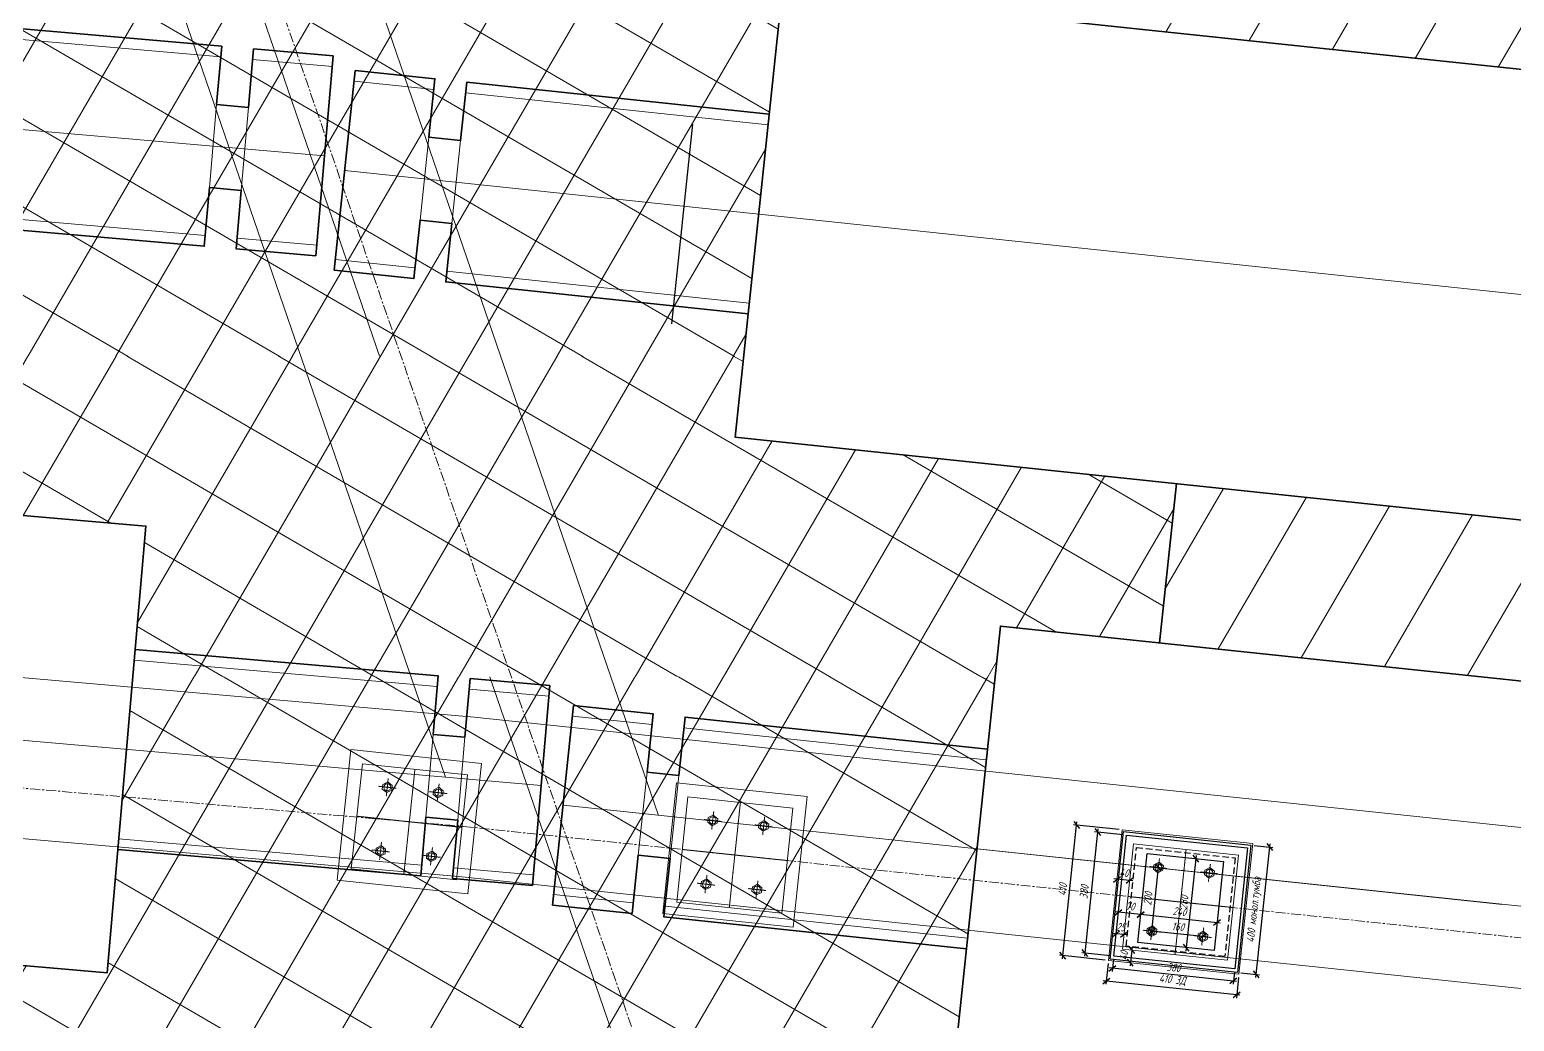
# Model space of a CAD drawing. Header units: millimetres. Extents: x 265754 to 14267433, y -6145605 to 2433772.
# Drawn here: x 8024285 to 8028922, y -584145 to -581049 of the extents above; entities that cross this region are included whole.
import ezdxf
from ezdxf import colors
from ezdxf.entities.mleader import LeaderData, LeaderLine
from ezdxf.math import Vec2, Vec3

# ---------------------------------------------------------------- set-up
doc = ezdxf.new("R2010")
doc.units = ezdxf.units.MM
for name, pattern in [('осевая', [2, 1.25, -0.25, 0.25, -0.25]), ('осеваяX2', [4, 2.5, -0.5, 0.5, -0.5]), ('Штриховая', [3, 2, -1])]:
    doc.linetypes.add(name, pattern=pattern)
for name, color, linetype, lineweight in [('Выноски', 3, 'Continuous', 15), ('ИС_Med', 7, 'Continuous', 35), ('ИС_Невид', 4, 'Штриховая', 18), ('ИС_Ось', 3, 'осевая', 18), ('ИС_РЗМ', 3, 'Continuous', 18), ('ИС_Тон', 3, 'Continuous', 18), ('ИС_Штр', 3, 'Continuous', 9), ('МДП_Ось', 1, 'осеваяX2', 30)]:
    doc.layers.add(name, color=color, linetype=linetype, lineweight=lineweight)
doc.layers.add('ИС_Вспомогательная', color=2, linetype='Continuous', lineweight=18, plot=False)
doc.styles.add('0', font='isocpeur.ttf', dxfattribs={"width": 0.8, "oblique": 15})
doc.styles.add('ISOCPEUR', font='isocpeur.ttf', dxfattribs={"width": 0.8, "oblique": 15, "height": 2.5})
doc.dimstyles.new('М10', dxfattribs={"dimscale": 10, "dimtxt": 2.5, "dimasz": 2, "dimexe": 1, "dimexo": 1, "dimgap": 1, "dimtad": 1, "dimdec": 0, "dimtxsty": '0', "dimblk1": 'OBLIQUE', "dimblk2": 'OBLIQUE', "dimsah": 1, "dimcen": 2.5, "dimdle": 1, "dimclrd": 256, "dimclre": 256, "dimclrt": 256, "dimaunit": 1, "dimadec": 0, "dimazin": 0, "dimtfac": 0.75, "dimtdec": 0, "dimtmove": 1, "dimatfit": 2, "dimldrblk": 'OBLIQUE', "dimfxl": 1, "dimtolj": 1, "dimtzin": 0, "dimlwd": -1, "dimlwe": -1, "dimarcsym": 0})

# ---------------------------------------------------------------- blocks, each defined once
blk = doc.blocks.new('_None')
blk = doc.blocks.new('болт БО')
at = {"layer": 'ИС_Тон', "linetype": 'осевая'}
for p, q in [((-27.8473755350301, 0.1288116181356145), (27.84737553503055, -0.1288116181353871)), ((-0.1288116180771794, -27.84737553508876), (0.1288116183113743, 27.84737553520426))]:
    blk.add_line(p, q, dxfattribs=at)
at = {"layer": 'ИС_Тон'}
blk.add_lwpolyline([(14.96664636836476, -7.295342044146537), (15.03303712032357, 7.157535470322273), (0.07648264958743312, 16.64982433590194), (-14.96664636713922, 7.295342045052394), (-15.03303711909848, -7.157535469416189), (-0.07648264836325325, -16.64982433522869)], close=True, dxfattribs=at)
blk.add_circle((1.168700691778213e-10, -4.547473508864641e-13), 11, dxfattribs=at)
blk = doc.blocks.new('_OBLIQUE')
at = {"color": 0, "linetype": 'ByBlock', "lineweight": -2}
blk.add_line((0.5000000000000001, 0.4999999999999999), (-0.5000000000000001, -0.4999999999999999), dxfattribs=at)
blk = doc.blocks.new('*D1546')
at = {"layer": 'Defpoints', "transparency": 16777216}
blk.add_line((134.5914304818725, -114.4579757280881), (-45.40856951815658, -114.4579756180756), dxfattribs=at)
at = {"layer": 'Defpoints', "color": 0, "transparency": 16777216}
for p in [(-35.40856951815658, -114.4579756241874), (-35.40856951815658, -114.4579756241874), (124.5914304818725, -114.4579757191823)]:
    blk.add_point(p, dxfattribs=at)
at = {"layer": 'Defpoints', "transparency": 16777216, "xscale": 20, "yscale": 20, "zscale": 20}
for p, rotation in [((-35.40856951815658, -114.4579756241874), 179.999999964982), ((124.5914304818725, -114.4579757219763), 359.999999964982)]:
    blk.add_blockref('_OBLIQUE', p, dxfattribs=dict(at, rotation=rotation))
at = {"layer": 'Defpoints', "transparency": 16777216, "insert": (44.59143049560954, -91.95797567308182), "char_height": 25, "attachment_point": 5, "rotation": 359.99999996498195, "style": '0'}
blk.add_mtext('\\A1;160', dxfattribs=at)
blk = doc.blocks.new('*D1547')
at = {"layer": 'Defpoints', "transparency": 16777216}
blk.add_line((-35.40880475778246, -124.5088569954387), (-35.40880475778251, 95.49114300496879), dxfattribs=at)
at = {"layer": 'Defpoints', "color": 0, "transparency": 16777216}
for p in [(-35.40880475778251, 85.49114300496879), (-35.40880475778251, 85.49114300496879), (-35.40880479215413, -114.5088569954387)]:
    blk.add_point(p, dxfattribs=at)
at = {"layer": 'Defpoints', "transparency": 16777216, "xscale": 20, "yscale": 20, "zscale": 20}
for p, rotation in [((-35.40880475778251, 85.49114300496879), 90), ((-35.40880475778246, -114.5088569954387), 270)]:
    blk.add_blockref('_OBLIQUE', p, dxfattribs=dict(at, rotation=rotation))
at = {"layer": 'Defpoints', "transparency": 16777216, "insert": (-57.90880475778248, -14.50885699523495), "char_height": 25, "attachment_point": 5, "rotation": 90, "style": '0'}
blk.add_mtext('\\A1;200', dxfattribs=at)
blk = doc.blocks.new('*D1549')
at = {"layer": 'Defpoints', "transparency": 16777216}
blk.add_line((174.5911951518792, -66.70392639748752), (-85.40880484812078, -66.7039262385806), dxfattribs=at)
at = {"layer": 'Defpoints', "color": 0, "transparency": 16777216}
for p in [(-75.40880484812078, -66.70392624469241), (-75.40880484812078, -66.70392624469241), (164.5911951518792, -66.70392638718477)]:
    blk.add_point(p, dxfattribs=at)
at = {"layer": 'Defpoints', "transparency": 16777216, "xscale": 20, "yscale": 20, "zscale": 20}
for p, rotation in [((-75.40880484812078, -66.70392624469241), 179.999999964982), ((164.5911951518792, -66.70392639137572), 359.999999964982)]:
    blk.add_blockref('_OBLIQUE', p, dxfattribs=dict(at, rotation=rotation))
at = {"layer": 'Defpoints', "transparency": 16777216, "insert": (44.59119516563077, -44.20392631803406), "char_height": 25, "attachment_point": 5, "rotation": 359.99999996498195, "style": '0'}
blk.add_mtext('\\A1;240', dxfattribs=at)
blk = doc.blocks.new('*D1550')
at = {"layer": 'Defpoints', "transparency": 16777216}
blk.add_line((77.3507930776104, 135.49114293803), (77.35079307761048, -164.5088570619701), dxfattribs=at)
at = {"layer": 'Defpoints', "color": 0, "transparency": 16777216}
for p in [(77.35079324385154, 125.49114293803), (77.35079307763957, -154.5088570619701), (77.35079307761046, -154.5088570619701)]:
    blk.add_point(p, dxfattribs=at)
at = {"layer": 'Defpoints', "transparency": 16777216, "xscale": 20, "yscale": 20, "zscale": 20}
for p, rotation in [((77.3507930776104, 125.49114293803), 90), ((77.35079307761046, -154.5088570619701), 270)]:
    blk.add_blockref('_OBLIQUE', p, dxfattribs=dict(at, rotation=rotation))
at = {"layer": 'Defpoints', "transparency": 16777216, "insert": (54.85079307761042, -14.50885706197007), "char_height": 25, "attachment_point": 5, "rotation": 90, "style": '0'}
blk.add_mtext('\\A1;280', dxfattribs=at)
blk = doc.blocks.new('*D1551')
at = {"layer": 'Defpoints', "transparency": 16777216}
blk.add_line((-65.40880484812078, -66.70392625202658), (-155.4088048480917, -66.70392619702034), dxfattribs=at)
at = {"layer": 'Defpoints', "color": 0, "transparency": 16777216}
for p in [(-145.4088048480917, -66.70392620316125), (-145.4088048480917, -66.70392620313214), (-75.40880484812078, -66.70392624469241)]:
    blk.add_point(p, dxfattribs=at)
at = {"layer": 'Defpoints', "transparency": 16777216, "xscale": 20, "yscale": 20, "zscale": 20}
for p, rotation in [((-145.4088048480917, -66.70392620313214), 179.999999964982), ((-75.40880484812078, -66.70392624591477), 359.999999964982)]:
    blk.add_blockref('_OBLIQUE', p, dxfattribs=dict(at, rotation=rotation))
at = {"layer": 'Defpoints', "transparency": 16777216, "insert": (-110.4088048343547, -44.20392622452346), "char_height": 25, "attachment_point": 5, "rotation": 359.99999996498195, "style": '0'}
blk.add_mtext('\\A1;70', dxfattribs=at)
blk = doc.blocks.new('*D1552')
at = {"layer": 'Defpoints', "transparency": 16777216}
blk.add_line((-110.4088048882259, -134.3160017174378), (-155.4088048882259, -134.3160016899346), dxfattribs=at)
at = {"layer": 'Defpoints', "color": 0, "transparency": 16777216}
for p in [(-145.4088048882259, -134.3160016960464), (-145.4088048882259, -134.3160016960464), (-120.4088048882259, -134.3160017108894)]:
    blk.add_point(p, dxfattribs=at)
at = {"layer": 'Defpoints', "transparency": 16777216, "xscale": 20, "yscale": 20, "zscale": 20}
for p, rotation in [((-145.4088048882259, -134.3160016960464), 179.999999964982), ((-120.4088048882259, -134.316001711326), 359.999999964982)]:
    blk.add_blockref('_OBLIQUE', p, dxfattribs=dict(at, rotation=rotation))
at = {"layer": 'Defpoints', "transparency": 16777216, "insert": (-132.9088048745034, -111.8160017034388), "char_height": 25, "attachment_point": 5, "rotation": 359.99999996498195, "style": '0'}
blk.add_mtext('\\A1;25', dxfattribs=at)
blk = doc.blocks.new('*D1553')
at = {"layer": 'Defpoints', "transparency": 16777216}
blk.add_line((-110.4088047874975, 35.37111903971527), (-170.4088047875266, 35.37111907638609), dxfattribs=at)
at = {"layer": 'Defpoints', "color": 0, "transparency": 16777216}
for p in [(-160.4088047875266, 35.37111907027429), (-160.4088047875266, 35.37111907027429), (-120.4088047874975, 35.37111904652556)]:
    blk.add_point(p, dxfattribs=at)
at = {"layer": 'Defpoints', "transparency": 16777216, "xscale": 20, "yscale": 20, "zscale": 20}
for p, rotation in [((-160.4088047875266, 35.37111907027429), 179.999999964982), ((-120.4088047874975, 35.37111904582707), 359.999999964982)]:
    blk.add_blockref('_OBLIQUE', p, dxfattribs=dict(at, rotation=rotation))
at = {"layer": 'Defpoints', "transparency": 16777216, "insert": (-140.408804773775, 57.87111905839993), "char_height": 25, "attachment_point": 5, "rotation": 359.99999996498195, "style": '0'}
blk.add_mtext('\\A1;40', dxfattribs=at)
blk = doc.blocks.new('*D1554')
at = {"layer": 'Defpoints', "transparency": 16777216}
for p, q in [((-160.4088049449201, -229.5088569208456), (-160.4088049845517, -294.353121638851)), ((249.5911950550799, -229.5088571642118), (249.5911950154483, -294.353121889435)), ((259.5911950215601, -284.3531218955468), (-170.4088049784399, -284.3531216327392))]:
    blk.add_line(p, q, dxfattribs=at)
at = {"layer": 'Defpoints', "color": 0, "transparency": 16777216}
for p in [(-160.4088049388083, -219.5088569208456), (249.5911950611917, -219.5088571642118), (-160.4088049784399, -284.353121638851)]:
    blk.add_point(p, dxfattribs=at)
at = {"layer": 'Defpoints', "transparency": 16777216, "xscale": 20, "yscale": 20, "zscale": 20}
for p, rotation in [((-160.4088049784399, -284.353121638851), 179.999999964982), ((249.5911950215601, -284.353121889435), 359.999999964982)]:
    blk.add_blockref('_OBLIQUE', p, dxfattribs=dict(at, rotation=rotation))
at = {"layer": 'Defpoints', "transparency": 16777216, "insert": (44.59119503645765, -259.978121764143), "char_height": 25, "attachment_point": 5, "rotation": 359.99999996498195, "style": '0'}
blk.add_mtext('\\A1;410 ЗД', dxfattribs=at)
blk = doc.blocks.new('*D1555')
at = {"layer": 'Defpoints', "transparency": 16777216}
for p, q in [((-145.4088049360143, -214.5088569297513), (-145.4088049592456, -252.5192419070227)), ((234.5911950639565, -214.5088571552769), (234.5911950407253, -252.5192421392712)), ((244.5911950468371, -242.519242145383), (-155.4088049531338, -242.5192419009109))]:
    blk.add_line(p, q, dxfattribs=at)
at = {"layer": 'Defpoints', "color": 0, "transparency": 16777216}
for p in [(-145.4088049299025, -204.5088569297513), (234.5911950700684, -204.5088571552769), (-145.4088049531338, -242.5192419070227)]:
    blk.add_point(p, dxfattribs=at)
at = {"layer": 'Defpoints', "transparency": 16777216, "xscale": 20, "yscale": 20, "zscale": 20}
for p, rotation in [((-145.4088049531338, -242.5192419070227), 179.999999964982), ((234.5911950468371, -242.5192421392712), 359.999999964982)]:
    blk.add_blockref('_OBLIQUE', p, dxfattribs=dict(at, rotation=rotation))
at = {"layer": 'Defpoints', "transparency": 16777216, "insert": (44.59119506060325, -220.0192420231469), "char_height": 25, "attachment_point": 5, "rotation": 359.99999996498195, "style": '0'}
blk.add_mtext('\\A1;380', dxfattribs=at)
blk = doc.blocks.new('*D1556')
at = {"layer": 'Defpoints', "transparency": 16777216}
blk.add_line((-91.2269286104711, -169.5088569619111), (-91.22692861047109, -229.5088569619112), dxfattribs=at)
at = {"layer": 'Defpoints', "color": 0, "transparency": 16777216}
for p in [(-91.22692858672238, -179.5088569619111), (-91.226928610442, -219.5088569619112), (-91.2269286104711, -219.5088569619112)]:
    blk.add_point(p, dxfattribs=at)
at = {"layer": 'Defpoints', "transparency": 16777216, "xscale": 20, "yscale": 20, "zscale": 20}
for p, rotation in [((-91.2269286104711, -179.5088569619111), 90), ((-91.2269286104711, -219.5088569619112), 270)]:
    blk.add_blockref('_OBLIQUE', p, dxfattribs=dict(at, rotation=rotation))
at = {"layer": 'Defpoints', "transparency": 16777216, "insert": (-113.7269285985967, -199.508856961882), "char_height": 25, "attachment_point": 5, "rotation": 90, "style": '0'}
blk.add_mtext('\\A1;40', dxfattribs=at)
blk = doc.blocks.new('*D1557')
at = {"layer": 'Defpoints', "transparency": 16777216}
for p, q in [((-155.4088047043479, 175.4911430702778), (-245.872759306658, 175.4911430702778)), ((-235.872759306658, 185.4911430702778), (-235.8727593066579, -214.5088569297515)), ((-155.4088049299026, -204.5088569297515), (-245.8727593066579, -204.5088569297515))]:
    blk.add_line(p, q, dxfattribs=at)
at = {"layer": 'Defpoints', "color": 0, "transparency": 16777216}
for p in [(-145.4088047043479, 175.4911430702778), (-235.8727593066579, -204.5088569297515), (-145.4088049299026, -204.5088569297515)]:
    blk.add_point(p, dxfattribs=at)
at = {"layer": 'Defpoints', "transparency": 16777216, "xscale": 20, "yscale": 20, "zscale": 20}
for p, rotation in [((-235.872759306658, 175.4911430702778), 90), ((-235.8727593066579, -204.5088569297515), 270)]:
    blk.add_blockref('_OBLIQUE', p, dxfattribs=dict(at, rotation=rotation))
at = {"layer": 'Defpoints', "transparency": 16777216, "insert": (-258.3727593066579, -14.50885692973676), "char_height": 25, "attachment_point": 5, "rotation": 90, "style": '0'}
blk.add_mtext('\\A1;380', dxfattribs=at)
blk = doc.blocks.new('*D1558')
at = {"layer": 'Defpoints', "transparency": 16777216}
for p, q in [((-170.4088046954421, 190.4911430791836), (-313.6341531854124, 190.4911430791836)), ((-303.6341531854123, -229.5088569208457), (-303.6341531854124, 200.4911430791836)), ((-170.4088049388084, -219.5088569208457), (-313.6341531854123, -219.5088569208457))]:
    blk.add_line(p, q, dxfattribs=at)
at = {"layer": 'Defpoints', "color": 0, "transparency": 16777216}
for p in [(-303.6341531854124, 190.4911430791836), (-160.4088046954421, 190.4911430791836), (-160.4088049388084, -219.5088569208457)]:
    blk.add_point(p, dxfattribs=at)
at = {"layer": 'Defpoints', "transparency": 16777216, "xscale": 20, "yscale": 20, "zscale": 20}
for p, rotation in [((-303.6341531854124, 190.4911430791836), 90), ((-303.6341531854123, -219.5088569208457), 270)]:
    blk.add_blockref('_OBLIQUE', p, dxfattribs=dict(at, rotation=rotation))
at = {"layer": 'Defpoints', "transparency": 16777216, "insert": (-326.1341531854123, -14.50885692083099), "char_height": 25, "attachment_point": 5, "rotation": 90, "style": '0'}
blk.add_mtext('\\A1;410', dxfattribs=at)
blk = doc.blocks.new('*D1548')
at = {"layer": 'Defpoints', "transparency": 16777216}
for p, q in [((303.4498260339899, -224.5088571612142), (303.4498260339898, 195.4911428387569)), ((254.5911953015603, 185.4911428387568), (313.4498260339898, 185.4911428387568)), ((254.5911950641604, -214.5088571612142), (313.4498260339899, -214.5088571612142))]:
    blk.add_line(p, q, dxfattribs=at)
at = {"layer": 'Defpoints', "color": 0, "transparency": 16777216}
for p in [(244.5911953015603, 185.4911428387568), (303.4498260339898, 185.4911428387568), (244.5911950641604, -214.5088571612142)]:
    blk.add_point(p, dxfattribs=at)
at = {"layer": 'Defpoints', "transparency": 16777216, "xscale": 20, "yscale": 20, "zscale": 20}
for p, rotation in [((303.4498260339898, 185.4911428387568), 90), ((303.4498260339899, -214.5088571612142), 270)]:
    blk.add_blockref('_OBLIQUE', p, dxfattribs=dict(at, rotation=rotation))
at = {"layer": 'Defpoints', "transparency": 16777216, "insert": (277.1998260339898, -14.50885716122875), "char_height": 25, "attachment_point": 5, "rotation": 90, "style": '0'}
blk.add_mtext('\\A1;400 монол.тумба', dxfattribs=at)
blk = doc.blocks.new('A$C545E156D')
at = {"layer": 'ИС_Тон'}
for points in [[(289.4314504628419, -16.71632384730037), (-16.71632384735858, -289.431450462871), (-289.431450462871, 16.71632384730037), (16.71632384730037, 289.4314504628419)], [(232.9570211042301, -13.45460212099715), (-13.45460212102626, -232.9570211042301), (-232.9570211042883, 13.45460212099715), (13.45460212096805, 232.9570211042301)]]:
    blk.add_lwpolyline(points, close=True, dxfattribs=at)
at = {"layer": 'ИС_Тон', "linetype": 'осевая'}
for points in [[(123.2058116125991, 109.7512094916019), (-123.2058116126573, -109.751209491631)], [(109.7512094915728, -123.2058116126282), (-109.751209491631, 123.2058116126282)]]:
    blk.add_lwpolyline(points, dxfattribs=at)
at = {"layer": 'ИС_Тон', "rotation": 221.6945127324549}
for p in [(-6.779733455390669, 127.8828964885033), (-126.2520356252207, 21.45748122388613), (126.2520356253372, -21.45748122376972), (6.779733455507085, -127.8828964883869)]:
    blk.add_blockref('болт БО', p, dxfattribs=at)
blk = doc.blocks.new('Б18')
for points in [[(8.99115982323923, 0.3039644652573941), (8.74112355066967, 0.3039644652840536), (8.74112355066842, 0.120433292327931), (8.64112355066834, 0.1204332923286699), (8.641123550669647, 0.3039644652847926), (7.691204261254541, 0.3040158012674112)], [(8.99115982323491, -0.3230978806548421), (8.99115982323923, 0.3039644652573941)], [(8.99115982323491, -0.3230978806548421), (8.741123550665293, -0.3230978806281826), (8.7411235506666, -0.1395667076720883), (8.641123550666578, -0.1395667076714346), (8.641123550665327, -0.3230978806275004), (7.691188014679369, -0.3230465446448534)]]:
    blk.add_lwpolyline(points)
at = {"layer": 'ИС_Med'}
blk.add_lwpolyline([(-7.708876443997781, -0.709679294173867), (7.691123555996398, -0.709679294173867), (7.691123555996398, 0.6903207058203407), (-7.708876443997724, 0.6903207058203122)], close=True, dxfattribs=at)
at = {"layer": 'ИС_Невид', "ltscale": 4}
for points in [[(8.641123550666578, -0.1395667076714346), (8.64112355066834, 0.1204332923286699)], [(8.7411235506666, -0.1395667076720883), (8.74112355066842, 0.120433292327931)]]:
    blk.add_lwpolyline(points, dxfattribs=at)
at = {"layer": 'ИС_Ось', "linetype": 'осевая', "ltscale": 25}
blk.add_lwpolyline([(-9.008876443986026, -0.00967929416222546), (8.991123556013918, -0.00967929416222546)], dxfattribs=at)
at = {"layer": 'ИС_Тон'}
for points in [[(8.641123550669477, 0.2704332923286756), (7.691203392494458, 0.2704846283113227)], [(8.991159823239059, 0.2704332923012771), (8.741123550669442, 0.2704332923279651)], [(8.641123550665554, -0.2895667076713835), (7.691188883439509, -0.2895153716887364)], [(8.99115982323508, -0.2895667076987536), (8.74112355066552, -0.2895667076720656)]]:
    blk.add_lwpolyline(points, dxfattribs=at)
blk = doc.blocks.new('Б24')
for points in [[(11.9976050832034, 0.3105951570195771), (11.74756881063381, 0.3105951570436787), (11.74756881063442, 0.1270639840876129), (11.64756881063443, 0.1270639840873287), (11.64756881063384, 0.3105951570433945), (10.69764952121866, 0.3106464930164634)], [(11.99760508320536, -0.3164671888926591), (11.9976050832034, 0.3105951570195771)], [(11.99760508320536, -0.3164671888926591), (11.74756881063577, -0.3164671888685575), (11.74756881063522, -0.1329360159124349), (11.64756881063522, -0.1329360159127759), (11.64756881063579, -0.3164671888688417), (10.6976332746499, -0.3164158528957728)]]:
    blk.add_lwpolyline(points)
at = {"layer": 'Defpoints'}
blk.add_lwpolyline([(11.81809026044338, -2.159783452716113), (11.81809026044142, -1.532721106803876)], dxfattribs=at)
at = {"layer": 'ИС_Med'}
blk.add_lwpolyline([(-10.60239487377694, -0.7026100440270966), (10.69760512621725, -0.7026100440417054), (10.69760512621724, 0.6973899559525307), (-10.60239487377693, 0.6973899559670258)], close=True, dxfattribs=at)
at = {"layer": 'ИС_Невид', "ltscale": 4}
for points in [[(11.64756881063522, -0.1329360159127759), (11.64756881063443, 0.1270639840873287)], [(11.74756881063522, -0.1329360159124349), (11.74756881063442, 0.1270639840876129)]]:
    blk.add_lwpolyline(points, dxfattribs=at)
at = {"layer": 'ИС_Ось', "linetype": 'осевая', "ltscale": 25}
blk.add_lwpolyline([(-12.00239487376528, -0.002610044030063818), (11.99760512623473, -0.002610044030063818)], dxfattribs=at)
at = {"layer": 'ИС_Тон'}
for points in [[(11.64756881063393, 0.2770639840873059), (10.69764865245897, 0.2771153200603749)], [(11.99760508320352, 0.2770639840634317), (11.74756881063395, 0.277063984087647)], [(11.64756881063566, -0.2829360159127532), (10.69763414340962, -0.2828846799396842)], [(11.99760508320524, -0.2829360159366274), (11.74756881063567, -0.2829360159124121)]]:
    blk.add_lwpolyline(points, dxfattribs=at)
blk = doc.blocks.new('*U1654')
at = {"layer": 'Defpoints'}
for points in [[(244.5911950641603, -214.5088571612141), (-155.4088049358688, -214.5088569238142), (-155.4088046984107, 185.4911430761858), (244.5911953015602, 185.4911428387568)], [(164.5911950997834, -154.5088571137749), (-75.40880490021664, -154.5088569712825), (-75.40880473403377, 125.4911430287175), (164.5911952659662, 125.4911428862542)]]:
    blk.add_lwpolyline(points, close=True, dxfattribs=at)
at = {"layer": 'Defpoints', "color": 1, "ltscale": 250}
blk.add_lwpolyline([(234.5911950700684, -204.5088571552769), (-145.4088049299025, -204.5088569297513), (-145.4088047043479, 175.4911430702778), (234.5911952956521, 175.4911428447231)], close=True, dxfattribs=at)
at = {"layer": 'Defpoints', "color": 1, "linetype": 'Штриховая', "ltscale": 10}
blk.add_lwpolyline([(199.5911950908776, -169.5088571345259), (-110.4088049091224, -169.5088569505024), (-110.408804725128, 140.4911430494976), (199.591195274872, 140.4911428654741)], close=True, dxfattribs=at)
at = {"layer": 'ИС_Тон'}
for points in [[(249.5911950611917, -219.5088571642118), (-160.4088049388083, -219.5088569208456), (-160.4088046954421, 190.4911430791835), (249.5911953045579, 190.4911428357882)], [(209.5911950849404, -179.5088571404631), (-120.4088049150596, -179.5088569445652), (-120.4088047191908, 150.4911430554348), (209.5911952808092, 150.491142859566)]]:
    blk.add_lwpolyline(points, close=True, dxfattribs=at)
at = {"layer": 'ИС_Тон', "linetype": 'осевая'}
for points in [[(44.59119508494041, -179.5088570425287), (44.59119528080919, 150.4911429574713)], [(209.5911951828457, -14.50885714046308), (-120.4088048171543, -14.5088569445943)]]:
    blk.add_lwpolyline(points, dxfattribs=at)
at = {"layer": 'ИС_Тон', "rotation": 179.9999999659908}
for p in [(-35.40880475766608, 85.49114300496876), (124.5911952423339, 85.49114291000296), (-35.4088048763806, -114.5088569950312), (124.5911951236194, -114.508857089997)]:
    blk.add_blockref('болт БО', p, dxfattribs=at)
at = {"layer": 'Defpoints'}
for base, p1, p2, angle, picture, middle in [((-303.6341531854124, 190.4911430791836), (-160.4088049388083, -219.5088569208456), (-160.4088046954421, 190.4911430791835), 269.999999964982, '*D1558', (-326.1341531854123, -14.50885692083099)), ((-235.8727593066579, -204.5088569297515), (-145.4088047043479, 175.4911430702778), (-145.4088049299025, -204.5088569297513), 269.999999964982, '*D1557', (-258.3727593066579, -14.50885692973676)), ((-35.40880475778251, 85.49114300496879), (-35.40880479215411, -114.5088569954387), (-35.40880475778249, 85.49114300496876), 269.999999964982, '*D1547', (-57.90880475778248, -14.50885699523495)), ((77.35079307761046, -154.5088570619701), (77.35079324385151, 125.49114293803), (77.35079307763954, -154.50885706197), 269.999999964982, '*D1550', (54.85079307761042, -14.50885706197007)), ((-145.4088048480917, -66.70392620313214), (-75.40880484812078, -66.70392624469241), (-145.4088048480917, -66.70392620316125), 179.999999964982, '*D1551', (-110.4088048343547, -44.20392622452346)), ((-75.40880484805166, -66.7039262446832), (164.5911951518792, -66.70392638718477), (-75.40880484812078, -66.70392624469241), 179.999999964982, '*D1549', (44.59119516563077, -44.20392631803406)), ((-35.40856951815658, -114.4579756241874), (124.5914304818725, -114.4579757191823), (-35.40856951815658, -114.4579756241874), 179.999999964982, '*D1546', (44.59143049560954, -91.95797567308182)), ((-145.4088049531338, -242.5192419070227), (234.5911950700684, -204.5088571552769), (-145.4088049299025, -204.5088569297513), 179.999999964982, '*D1555', (44.59119506060325, -220.0192420231469))]:
    dim = blk.add_linear_dim(base=base, p1=p1, p2=p2, angle=angle, dimstyle='М10', dxfattribs=at)
    dim.commit()
    dim.dimension.update_dxf_attribs({"geometry": picture, "text_midpoint": middle})
for base, p1, p2, angle, text, picture, middle in [((303.4498260339898, 185.4911428387568), (244.5911950641603, -214.5088571612141), (244.5911953015602, 185.4911428387568), 269.999999964982, '<> монол.тумба', '*D1548', (277.1998260339898, -14.50885716122875)), ((-160.4088049784399, -284.353121638851), (249.5911950611917, -219.5088571642118), (-160.4088049388083, -219.5088569208456), 179.999999964982, '<> ЗД', '*D1554', (44.59119503645765, -259.978121764143))]:
    dim = blk.add_linear_dim(base=base, p1=p1, p2=p2, angle=angle, text=text, dimstyle='М10', dxfattribs=at)
    dim.commit()
    dim.dimension.update_dxf_attribs({"geometry": picture, "text_midpoint": middle})
for base, p1, p2, angle, picture, middle, set_off in [((-160.4088047875485, 35.37111907028759), (-120.4088047875194, 35.37111904653887), (-160.4088047875485, 35.37111907028759), 179.999999964982, '*D1553', (-140.4088047875485, 35.37111905841323), (-2.185629455198068e-11, 1.330136001342908e-11)), ((-145.4088048882357, -134.3160016960212), (-120.4088048882357, -134.3160017108642), (-145.4088048882357, -134.3160016960212), 179.999999964982, '*D1552', (-132.9088048882649, -134.3160017034136), (-9.890754881780595e-12, 2.521005626476835e-11)), ((-91.22692861044428, -219.5088569618885), (-91.22692858669552, -179.5088569618884), (-91.22692861041514, -219.5088569618884), 269.999999964982, '*D1556', (-91.22692859856988, -199.5088569618593), (2.683009370230138e-11, 2.265210241603199e-11))]:
    dim = blk.add_linear_dim(base=base, p1=p1, p2=p2, angle=angle, dimstyle='М10', dxfattribs=at)
    dim.commit()
    dim.dimension.update_dxf_attribs({"geometry": picture, "text_midpoint": middle, "dimtype": 128, "insert": set_off})
blk = doc.blocks.new('*U1659')
at = {"layer": 'ИС_Med', "color": 0, "linetype": 'ByBlock', "lineweight": -2, "transparency": 16777216}
blk.add_blockref('*U1654', (0, 0), dxfattribs=at)
blk = doc.blocks.new('План Узловая')
at = {"layer": 'ИС_Ось', "ltscale": 0.08, "flags": 128}
blk.add_lwpolyline([(145961.2321591377, 12789.12107646465), (153135.0457855463, -8070.308451473713)], dxfattribs=at)
at = {"layer": 'Выноски'}
ml = blk.add_multileader_mtext('Standard', dxfattribs=at)
ml.set_content('Металлическое барьерное ограждение', color=256, style='ISOCPEUR')
ml.set_leader_properties(color=256)
ml.set_arrow_properties(name='NONE')
ml.build(insert=Vec2(0, 0))
ml.multileader.update_dxf_attribs({"text_left_attachment_type": 6, "text_right_attachment_type": 6, "dogleg_length": 2, "arrow_head_size": 500, "scale": 200})
ctx = ml.context
ctx.base_point, ctx.scale, ctx.char_height, ctx.arrow_head_size, ctx.landing_gap_size, ctx.plane_origin, ctx.plane_x_axis, ctx.plane_y_axis = Vec3(11405.32098464839, -1045.000205874447), 200, 500, 500, 125, Vec3(11962.09887909889, 7253.385015964508), Vec3(1, 2.842170943040402e-15), Vec3(-2.842170943040402e-15, 1)
ctx.left_attachment, ctx.right_attachment, ctx.text_align_type = 6, 6, 1
notes = []
notes.append((ctx, [(1, (1, 1, 0), (18409.29558086395, -1045.000205874443), (-1, -5.684341886080802e-16), 100, [(0, [(19055.44950437546, -2159.743557214737)], 0, [])])]))
ctx.mtext.insert, ctx.mtext.text_direction, ctx.mtext.rotation, ctx.mtext.width, ctx.mtext.alignment, ctx.mtext.flow_direction = Vec3(14857.30828285217, -395.0002059936523), Vec3(1, 2.842170943040402e-15), 2.842170943040402e-15, 7049.42080516668, 2, 5
ctx.mtext.has_bg_fill, ctx.mtext.bg_color, ctx.mtext.bg_scale_factor, ctx.mtext.bg_transparency, ctx.mtext.use_window_bg_color = 1, -1023410167, 1.5, 0, 1
for ctx, leaders in notes:
    for number, flags, end, landing, length, lines in leaders:
        leader = LeaderData()
        leader.index, (leader.has_last_leader_line, leader.has_dogleg_vector, leader.attachment_direction) = number, flags
        leader.last_leader_point, leader.dogleg_vector, leader.dogleg_length = Vec3(end), Vec3(landing), length
        for number, points, colour, breaks in lines:
            line = LeaderLine()
            line.index, line.vertices, line.color, line.breaks = number, Vec3.list(points), colors.encode_raw_color(colour), breaks
            leader.lines.append(line)
        ctx.leaders.append(leader)
at = {"layer": 'ИС_Штр'}
h = blk.add_hatch(dxfattribs=at)
h.set_pattern_fill('ANSI37', color=256, scale=75, angle=14.81052377493742)
h.set_pattern_definition([(59.81052396495632, (146057.9824495702, 9826.41358127474), (-205.8274349733927, 119.7438208730364), []), (149.8105239649563, (146057.9824495702, 9826.41358127474), (-119.7438208730364, -205.8274349733926), [])])
h.paths.add_polyline_path([(147126.968253771, 9594.808243961132), (146979.5392872523, 10023.49015538965), (146858.8497429428, 10036.21109741612), (146886.1353537516, 10295.08248689416), (146861.76413332, 10365.94713178149), (146829.8241699437, 9998.678198355308), (146580.7280935861, 10020.3411239151), (146596.6290750408, 10203.18217574817), (146497.0050989673, 10211.84608891251), (146481.1041175128, 10029.00503707951), (145534.6807981324, 10111.36335809046), (145501.1832721488, 9726.184436736861)], flags=17)
h.paths.add_polyline_path([(148111.1436402407, 9515.279144627857), (148151.682682382, 9899.892054356984), (147206.9576828052, 9999.519758940442), (147226.1957015791, 10182.03986764164), (147126.7465966878, 10192.52202087152), (147107.5085779139, 10010.00191217038), (146979.5392872523, 10023.49015538965), (147126.968253771, 9594.808243961132)], flags=17)
h.paths.add_polyline_path([(148217.4123184214, 10523.49994534958), (148246.7474356973, 10801.815964101), (146654.1326354639, 10969.68104836228), (146769.8090439414, 10633.32663264382), (146884.1523070802, 10623.38263981231), (146861.76413332, 10365.94713178149), (146886.1353537516, 10295.08248689416), (146924.5793788882, 10659.81898753578), (147173.2382138595, 10633.60980228998), (147154.0001950855, 10451.08969358879), (147253.4492999768, 10440.60754035891), (147272.6873187506, 10623.1276490601)])
h.paths.add_polyline_path([(148246.7474356973, 10801.815964101), (148257.8937854629, 10907.56661309884), (148755.1387294793, 10855.15590812708), (148771.6448599465, 11014.16279268882), (146559.5787023735, 11244.61725477688), (146654.1326354639, 10969.68104836228)])
h.paths.add_polyline_path([(146654.1326354639, 10969.68104836228), (146564.4265308391, 11230.52113498462), (146345.0602433168, 11263.27309822047), (145142.0690070622, 11367.89260869421), (145124.3580964262, 11164.23967450537), (145622.4780564406, 11120.92010176013), (145617.7028968308, 11066.01184290351), (146318.024959429, 11005.10753275151)])
h.paths.add_polyline_path([(146635.0562307228, 10645.04556537222), (146769.8090439414, 10633.32663264382), (146654.1326354639, 10969.68104836228), (146318.024959429, 11005.10753275151), (145617.7028968308, 11066.01184290351), (145589.0089353408, 10736.06780042272), (146535.4322546493, 10653.70947853668), (146519.5312731948, 10470.8684267035), (146619.1552492683, 10462.20451353909)])
h.paths.add_polyline_path([(146519.5312731948, 10470.8684267035), (146532.5271429413, 10620.30439081369), (145586.1038236289, 10702.66271265293), (145561.8306642959, 10423.55226926302), (146508.2584316852, 10341.24509466934)])
h.paths.add_polyline_path([(146484.0092292207, 10062.41012480238), (146497.0050989673, 10211.84608891251), (146508.2584316852, 10341.24509466934), (145561.8306642959, 10423.55226926302), (145537.5859098441, 10144.76844586019)], flags=17)
h.paths.add_polyline_path([(146856.9784841186, 10310.91825597238), (146607.8824077587, 10332.58118150558), (146596.6290750408, 10203.18217574817), (146583.6332052941, 10053.74621163803), (146832.7292816515, 10032.08328607818)], flags=16)
h.paths.add_polyline_path([(146781.7412278532, 10598.63120251475), (146632.1511190149, 10611.64047764923), (146619.1552492683, 10462.20451353909), (146607.8824077587, 10332.58118150558), (146856.9784841186, 10310.91825597238), (146861.76413332, 10365.94713178149)], flags=17)
h.paths.add_polyline_path([(147169.7234249304, 10600.26335092564), (146921.0645899592, 10626.4725361715), (146891.6803920408, 10347.69086633279), (147140.3392270145, 10321.48168111098), (147154.0001950855, 10451.08969358879)], flags=17)
h.paths.add_polyline_path([(147126.7465966878, 10192.52202087152), (147140.3392270145, 10321.48168111098), (146891.6803920408, 10347.69086633279), (146886.1353537516, 10295.08248689416), (146967.5074836142, 10058.475251625), (147111.023366843, 10043.34836353466)], flags=17)
h.paths.add_polyline_path([(147921.8136707832, 9957.850421757787), (147951.133582911, 10236.02218214428), (147239.7883319057, 10310.99952788081), (147226.1957015791, 10182.03986764164), (147210.4724717342, 10032.86621030478)], flags=17)
h.paths.add_polyline_path([(148184.5187128503, 10211.42287884885), (148213.8975294874, 10490.1534939385), (147269.1725298216, 10589.7811976957), (147253.4492999768, 10440.60754035891), (147239.7883319057, 10310.99952788081)])
h.paths.add_polyline_path([(148184.5187128503, 10211.42287884885), (147951.133582911, 10236.02218214428), (147921.8136707832, 9957.850421757787), (148155.1974713161, 9933.238505768008)], flags=17)
h.paths.add_polyline_path([(150984.9593658225, 2978.027980849496), (151482.2048902787, 2925.617214698461), (151534.6156564287, 3422.862739141448), (150156.4428254857, 3568.125170689891), (150303.1929707079, 4960.412639160757), (150800.4384951652, 4908.001873023633), (150852.849261314, 5405.247397452302), (149474.676430371, 5550.509829000745), (149621.4265755931, 6942.797297471319), (150118.6721000493, 6890.386531320226), (150171.0828661993, 7387.632055763155), (148792.9100352553, 7532.894487311714), (148939.66018048, 8925.181955796957), (149436.9057049344, 8872.771189631196), (149489.3164711838, 9370.016713080113), (145501.1832721488, 9726.184436737036), (145003.0633917814, 9769.504002555506), (144959.7438259667, 9271.384122234536), (146298.5996301564, 9154.948995018145), (146177.3048458647, 7760.213329995051), (145679.1849654972, 7803.532895813696), (145635.8653996826, 7305.413015493192), (146974.7212039791, 7188.97788728046), (146853.4264196874, 5794.242222257424), (146355.3065393199, 5837.561788076069), (146311.9869735053, 5339.441907755507), (147650.8427777347, 5223.006779447664), (147529.5479934429, 3828.27111442457), (147031.4281130755, 3871.590680243215), (146988.108547261, 3373.470799922768), (148326.9643515573, 3257.035671709978), (148205.6695672656, 1862.300006686943), (147707.5496868982, 1905.619572505588), (147664.2301210836, 1407.499692185083), (149003.0859253801, 1291.064563972293), (148881.7911410883, -103.6711010507424), (148383.6712607209, -60.35153523209738), (148340.3516949063, -558.4714155526599), (149679.2074992028, -674.9065437653917), (149557.912714911, -2069.642208788428), (149059.7928345436, -2026.322642969782), (149007.3761598965, -2629.04769828968), (150560.7268070293, -2764.136617122218), (152640.8115848579, -2983.382102530159), (152698.9875352849, -2431.439570393995), (152201.7420108297, -2379.028804242727), (152348.4921560533, -986.7413357580081), (152845.7376805093, -1039.152101908985), (152898.148446658, -541.9065774803748), (151519.9756157141, -396.6441459317575), (151666.7257609372, 995.6433225387009), (152163.9712853934, 943.2325563876075), (152216.3820515433, 1440.478080830479), (150838.2092206003, 1585.740512378979)])
h = blk.add_hatch(dxfattribs=at)
h.set_pattern_fill('ANSI31', color=256, scale=75, angle=14.81052377493742)
h.set_pattern_definition([(59.81052377493726, (137823.3362805327, 5252.962281006039), (-205.8274345762676, 119.7438215556539), [])])
h.paths.add_polyline_path([(171523.6230380595, -594.547360514407), (152216.3820516437, 1440.478079846944), (152163.9712854937, 943.2325554033159), (171471.2122719082, -1091.792884957918)])
h = blk.add_hatch(dxfattribs=at)
h.set_pattern_fill('ANSI31', color=256, scale=75, angle=14.81052377493742)
h.set_pattern_definition([(59.81052377493726, (138505.1026756477, 3270.57762269862), (-205.8274345762676, 119.7438215556539), [])])
h.paths.add_polyline_path([(172205.3894331746, -2576.93201882171), (152898.1484467587, -541.9065784604754), (152845.7376806088, -1039.152102904045), (172152.9786670233, -3074.177543265279)])
at = {"layer": 'ИС_Med'}
blk.add_line((152845.7376806084, -1039.152102904045), (152898.1484467587, -541.9065784604754), dxfattribs=at)
at = {"layer": 'ИС_Вспомогательная'}
for points in [[(147234.1919988711, 8370.942029896658), (150614.7998679175, -1458.913508886879)], [(151280.6260345922, -1578.063538696617), (147871.7940590188, 8333.859752857708)]]:
    blk.add_lwpolyline(points, dxfattribs=at)
at = {"layer": 'ИС_Ось', "ltscale": 25}
blk.add_lwpolyline([(144958.0323100569, 15901.46308984008), (153066.1501662899, -7674.659993539797)], dxfattribs=at)
at = {"layer": 'ИС_Ось', "color": 6, "ltscale": 25}
blk.add_lwpolyline([(9847.573756593105, -3556.127595462254), (32014.49761336256, -1028.551701771677), (65278.60788389354, 1171.048334672698), (98071.28474092664, 1531.113591110625), (131535.0598082386, 51.81931855616858), (150671.496040912, -1612.402772589936), (174876.256305989, -4163.637459726888), (175105.0605264671, -4186.049574345408)], dxfattribs=at)
at = {"layer": 'ИС_РЗМ'}
blk.add_lwpolyline([(153916.0273142432, -1855.840599315125), (152275.1170835406, -1682.885070995428)], dxfattribs=at)
at = {"layer": 'ИС_Тон', "color": 6}
for points in [[(9733.32758267445, -3223.931899015559), (31983.73515025777, -686.8368038067129), (65265.39913364226, 1513.923977501458), (98076.98001101112, 1874.196801085374), (131557.5024906106, 394.162195155106), (150704.3342839665, -1270.963957763452), (174910.9526344611, -3822.394491180312)], [(9899.86719480675, -3708.182185398415), (32028.57839091, -1184.963477240526), (65284.65387161245, 1014.105256131093), (98068.67786801129, 1374.075503719971), (131524.7872101643, -104.8798990177456), (150656.4651249968, -1768.688177603763), (174860.3748961617, -4319.833220821689), (175089.755119015, -4342.301756738918)]]:
    blk.add_lwpolyline(points, dxfattribs=at)
at = {"layer": 'ИС_Med'}
for name, p, xscale, yscale, zscale, rotation in [('Б18', (141281.0740477672, 1269.691894387011), 999.9999999999999, 999.9999999999999, 999.9999999999999, 355.0297120294017), ('Б24', (162231.749642426, -824.4354394227266), 999.9999999999995, 999.9999999999995, 999.9999999999995, 173.9831156265726), ('Б18', (141957.1956215899, -696.2792133506737), 999.9999999999999, 999.9999999999999, 999.9999999999999, 355.0297120294017), ('Б24', (162913.5160375407, -2806.82009773358), 999.9999999999995, 999.9999999999995, 999.9999999999995, 173.9831156265726)]:
    blk.add_blockref(name, p, dxfattribs=dict(at, xscale=xscale, yscale=yscale, zscale=zscale, rotation=rotation))
at = {"layer": 'ИС_Med', "rotation": 353.9847851235759}
blk.add_blockref('*U1659', (152868.4319367808, -1829.441661221616), dxfattribs=at)
at = {"layer": 'ИС_РЗМ', "rotation": 312.2804009739061}
for p in [(150502.3247904782, -1597.963195806951), (151518.9728216429, -1701.728679374442)]:
    blk.add_blockref('A$C545E156D', p, dxfattribs=at)

msp = doc.modelspace()

# ---------------------------------------------------------------- linework, layer by layer
at = {"layer": 'МДП_Ось', "ltscale": 2, "flags": 128}
for points in [[(7744118.950588193, -600901.0188382629), (7877092.999730748, -581616.4054394475, -0.06236864998936653), (8026169.574010785, -578717.1937406478), (8060956.837795081, -582387.9327475576, -0.0006835939129814506), (8065307.261137919, -582850.9975507914, -0.00205078418366611), (8069655.076218408, -583337.8454738357, -0.003417982021346688), (8073997.284802367, -583872.2148878503, -0.004785192664712667), (8078330.110013368, -584477.744016788, -0.006152421236038208), (8082648.610660977, -585177.8942796449, -0.007519673090428114), (8086946.301076824, -585995.8418994837, -0.008886952884495258), (8091214.780204762, -586954.3275510408, -0.0102542657405138), (8095443.375245943, -588075.4542165053, -0.1601430922746658), (8147070.400589593, -623222.8795043117, -0.0102542657405138), (8149663.690246969, -626746.0584357762, -0.008886952884495258), (8152120.284078276, -630365.969424423, -0.007519673090428114), (8154456.833502691, -634064.5797038011, -0.006152421236038208), (8156691.416068209, -637825.7363064205, -0.004785192664712667), (8158843.216732579, -641634.9086241539, -0.003417982021346688), (8160932.252002124, -645478.8984387383, -0.00205078418366611), (8162979.12972612, -649345.5259694468, -0.0006835937965661287), (8165004.836376817, -653223.299149419), (8177974.555806698, -678106.2325745835, 0.0006835937965661287), (8180000.26245943, -681984.0057558079, 0.00205078418366611), (8182047.140182366, -685850.633285951, 0.003417982021346688), (8184136.175451996, -689694.6231004137, 0.004785192664712667), (8186287.976116366, -693503.795418147, 0.006152421236038208), (8188522.558681798, -697264.9520208883, 0.007519673090428114), (8190859.108106214, -700963.5623002665, 0.008886952884495258), (8193315.701937435, -704583.4732890349, 0.0102542657405138), (8195908.991594639, -708106.652220743, 0.2138723582029343), (8267938.749952664, -746889.3201956032, 0.0102542657405138), (8272307.630970686, -747114.752391343, 0.008886952884495258), (8276682.015217912, -747172.8150737833, 0.007519673090428114), (8281056.015060954, -747087.3365069298, 0.006152421236038208), (8285426.097272793, -746882.3006934635, 0.004785192664712667), (8289790.692661519, -746581.7230216657, 0.003417982021346688), (8294149.802126802, -746209.5795941239, 0.00205078418366611), (8298504.602326069, -745789.7795278534, 0.0006835938547737896), (8302857.05248278, -745346.1694407022), (8316226.710225059, -743971.1946019325)], [(7745001.622699816, -606987.3469548997), (7877975.671842371, -587702.7335560843, -0.06236864998936663), (8025524.211227013, -584833.2387762343), (8060311.475020278, -588503.9777840906, -0.0006835939129815154), (8064647.963750044, -588965.5561574565, -0.002050784183666228), (8068945.643088955, -589446.7901154931, -0.003417982021346858), (8073204.399857371, -589970.8896179863, -0.004785192664712039), (8077420.644997051, -590560.1262297122, -0.006152421236038395), (8081589.752520454, -591236.0556705497, -0.007519673090428431), (8085705.731220321, -592019.4194436958, -0.008886952884495635), (8089760.919793394, -592930.0107675658, -0.01025426574051334), (8093745.70991659, -593986.4974771752, -0.1601430922746664), (8142194.979459252, -626971.5817866789, -0.01025426574051415), (8144637.041831215, -630289.4051171495, -0.008886952884495121), (8146970.882747749, -633728.4336899827, -0.007519673090428205), (8149208.639948982, -637270.6621142833, -0.006152421236037823), (8151365.919931679, -640901.7062184649, -0.004785192664712769), (8153459.823713378, -644608.3880003749, -0.00341798202134681), (8155508.710338524, -648378.5011396599, -0.002050784183666321), (8157531.985006155, -652200.5416261018, -0.0006835937965662914), (8159549.905348123, -656063.4096177267), (8172520.91966569, -680948.8287192169, 0.0006835937965662252), (8174553.117740954, -684839.0214153061, 0.002050784183666108), (8176623.59852187, -688750.2359926797, 0.003417982021346811), (8178752.782435458, -692668.1024814572, 0.004785192664712574), (8180962.479983674, -696579.7653368373, 0.006152421236038173), (8183274.365135632, -700471.0344437187, 0.007519673090428224), (8185709.706786371, -704326.0265821889, 0.00888695288449564), (8188289.053534934, -708126.8199892087, 0.0102542657405136), (8191031.862540027, -711853.1321932863, 0.2138723582029365), (8267493.159041332, -753023.1565758577, 0.01025426574051386), (8272116.728784582, -753261.7887793385, 0.008886952884493567), (8276709.695529633, -753322.7527808128, 0.007519673090428079), (8281268.633540709, -753233.6600732633, 0.00615242123603774), (8285789.893270246, -753021.5313026065, 0.004785192664712645), (8290271.923544791, -752712.866213354, 0.003417982021346183), (8294714.809639372, -752333.570654759, 0.00205078418366582), (8299119.826125621, -751908.9297692239, 0.0006835938547737791), (8303489.006009336, -751463.6145561301), (8316855.875787281, -750088.9270818072)]]:
    msp.add_lwpolyline(points, format="xyb", dxfattribs=at)

# ---------------------------------------------------------------- next in the draw order: block references
at = {"layer": 'ИС_Ось', "color": 4, "ltscale": 0.05}
msp.add_blockref('План Узловая', (7874968.788125941, -581924.4700561167), dxfattribs=at)

doc.saveas('drawing.dxf')
